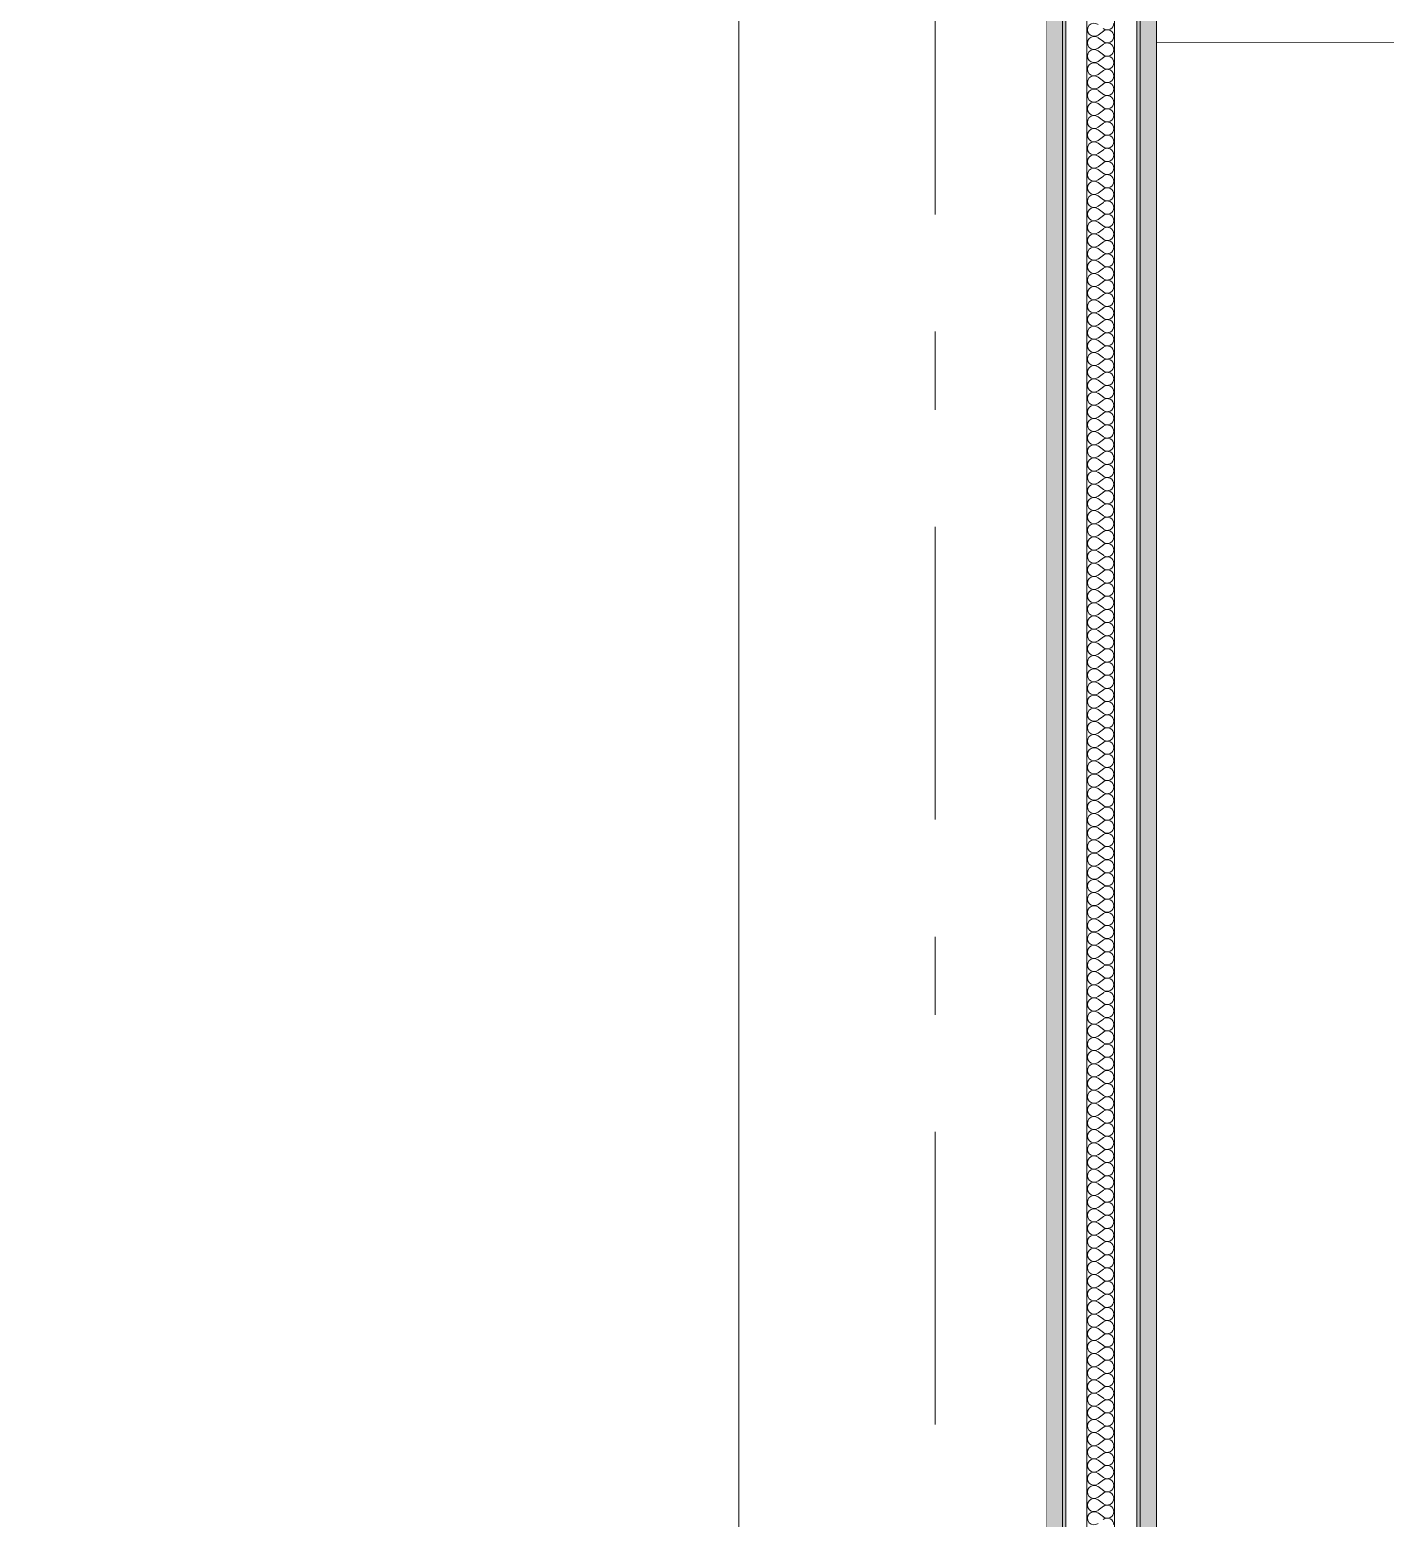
# Model space of a CAD drawing. Header units: millimetres. Extents: x -48147 to 1403542, y -455564 to 18123.
# Drawn here: x 1384228 to 1385453, y -444701 to -443356 of the extents above; entities that cross this region are included whole.
import ezdxf
from ezdxf.enums import TextEntityAlignment as Align

# ---------------------------------------------------------------- set-up
doc = ezdxf.new("R2010")
doc.units = ezdxf.units.MM
doc.header["$MEASUREMENT"] = 0
doc.linetypes.add('Double Dashed', pattern=[546.805537, 264.583325, -105.833328, 70.555556, -105.833328])
doc.linetypes.add('Wipeout_Contour', pattern=[1000, 0, -1000])
for name, color, linetype in [('A-25-M_Wall_Int', 7, 'Continuous'), ('New_A-15-MG_Structural_Grid_Phase_2', 7, 'Continuous'), ('New_A-25-M_Wall_Int', 7, 'Continuous')]:
    doc.layers.add(name, color=color, linetype=linetype)
for name, color, linetype, lineweight in [('A-25-M_Wall_Int_Pen_No__87', 8, 'Continuous', 20), ('New_A-25-M_Wall_Int_Pen_No__1', 7, 'Continuous', 13), ('New_A-25-M_Wall_Int_Pen_No__87', 8, 'Continuous', 20)]:
    doc.layers.add(name, color=color, linetype=linetype, lineweight=lineweight)
doc.layers.add('New_A-15-MG_Structural_Grid_Phase_2_Pen_No__222', color=7, linetype='Continuous', lineweight=13, true_color=0x65af33)
doc.layers.add('New_A-25-M_Wall_Int_Pen_No__107', color=7, linetype='Continuous', lineweight=15, true_color=0xa6a6a6)
doc.styles.add('GENERATED_STYLE_2', font='')
doc.styles.get('GENERATED_STYLE_2').set_extended_font_data('Swis721 BT')

# ---------------------------------------------------------------- blocks, each defined once
blk = doc.blocks.new('Section Elem_14_1', base_point=(1418663.2, -449992.5))
at = {"layer": 'New_A-25-M_Wall_Int_Pen_No__87', "linetype": 'Continuous'}
blk.add_line((1385246.3, -443367.5), (1385246.3, -445942.5), dxfattribs=at)
at = {"color": 254, "linetype": 'Wipeout_Contour', "lineweight": 0, "ltscale": 5798228.35443368}
blk.add_wipeout([(1374610.9, -442942.5), (1374610.9, -445942.5), (1384868.8, -445942.5), (1384868.8, -442942.5)], dxfattribs=at).dxf.layer = 'New_A-25-M_Wall_Int'
blk = doc.blocks.new('Section Elem_140_1', base_point=(1418663.2, -449992.5))
at = {"color": 254, "linetype": 'Wipeout_Contour', "lineweight": 0, "ltscale": 5822130.918712563}
blk.add_wipeout([(1387646.3, -442842.5), (1385246.3, -442842.5), (1385246.3, -443367.5), (1387646.3, -443367.5)], dxfattribs=at).dxf.layer = 'New_A-25-M_Wall_Int'
at = {"layer": 'New_A-25-M_Wall_Int_Pen_No__87', "linetype": 'Continuous'}
blk.add_line((1385246.3, -443367.5), (1387646.3, -443367.5), dxfattribs=at)
blk = doc.blocks.new('Section Elem_157_1', base_point=(1418663.2, -449992.5))
at = {"color": 254, "linetype": 'Wipeout_Contour', "lineweight": 0, "ltscale": 18933557.58686041}
blk.add_wipeout([(1385246.3, -445942.5), (1385488.3, -445942.5), (1385488.3, -443484.5), (1387298.3, -443484.5), (1387298.3, -445942.5), (1387646.3, -445942.5), (1387646.3, -445867.5), (1387630.3, -445867.5), (1387630.3, -443833.5), (1387630.3, -443767.5), (1387646.3, -443767.5), (1387646.3, -443367.5), (1385246.3, -443367.5)], dxfattribs=at).dxf.layer = 'New_A-25-M_Wall_Int'
blk = doc.blocks.new('*X246', base_point=(1418663.2, -449992.5))
at = {"layer": 'New_A-25-M_Wall_Int_Pen_No__107', "linetype": 'Continuous'}
for p, q in [((1385193.4, -443360.4), (1385198.2, -443356.8)), ((1385193.4, -443362.8), (1385198.2, -443366.3)), ((1385193.4, -443372.3), (1385198.2, -443368.7)), ((1385193.4, -443374.7), (1385198.2, -443378.2)), ((1385193.4, -443384.2), (1385198.2, -443380.6)), ((1385193.4, -443386.6), (1385198.2, -443390.1)), ((1385193.4, -443396.1), (1385198.2, -443392.5)), ((1385193.4, -443398.5), (1385198.2, -443402.1)), ((1385193.4, -443408), (1385198.2, -443404.4)), ((1385193.4, -443410.4), (1385198.2, -443414)), ((1385193.4, -443419.9), (1385198.2, -443416.3)), ((1385193.4, -443422.3), (1385198.2, -443425.9)), ((1385193.4, -443431.8), (1385198.2, -443428.2)), ((1385193.4, -443434.2), (1385198.2, -443437.8)), ((1385193.4, -443443.7), (1385198.2, -443440.1)), ((1385193.4, -443446.1), (1385198.2, -443449.7)), ((1385193.4, -443455.6), (1385198.2, -443452.1)), ((1385193.4, -443458), (1385198.2, -443461.6)), ((1385193.4, -443467.5), (1385198.2, -443464)), ((1385193.4, -443469.9), (1385198.2, -443473.5)), ((1385193.4, -443479.4), (1385198.2, -443475.9)), ((1385193.4, -443481.8), (1385198.2, -443485.4)), ((1385193.4, -443491.3), (1385198.2, -443487.8)), ((1385193.4, -443493.7), (1385198.2, -443497.3)), ((1385193.4, -443503.2), (1385198.2, -443499.7)), ((1385193.4, -443505.6), (1385198.2, -443509.2)), ((1385193.4, -443515.1), (1385198.2, -443511.6)), ((1385193.4, -443517.5), (1385198.2, -443521.1)), ((1385193.4, -443527.1), (1385198.2, -443523.5)), ((1385193.4, -443529.4), (1385198.2, -443533)), ((1385193.4, -443539), (1385198.2, -443535.4)), ((1385193.4, -443541.3), (1385198.2, -443544.9)), ((1385193.4, -443550.9), (1385198.2, -443547.3)), ((1385193.4, -443553.2), (1385198.2, -443556.8)), ((1385193.4, -443562.8), (1385198.2, -443559.2)), ((1385193.4, -443565.1), (1385198.2, -443568.7)), ((1385193.4, -443574.7), (1385198.2, -443571.1)), ((1385193.4, -443577.1), (1385198.2, -443580.6)), ((1385193.4, -443586.6), (1385198.2, -443583)), ((1385193.4, -443589), (1385198.2, -443592.5)), ((1385193.4, -443598.5), (1385198.2, -443594.9)), ((1385193.4, -443600.9), (1385198.2, -443604.4)), ((1385193.4, -443610.4), (1385198.2, -443606.8)), ((1385193.4, -443612.8), (1385198.2, -443616.3)), ((1385193.4, -443622.3), (1385198.2, -443618.7)), ((1385193.4, -443624.7), (1385198.2, -443628.2)), ((1385193.4, -443634.2), (1385198.2, -443630.6)), ((1385193.4, -443636.6), (1385198.2, -443640.1)), ((1385193.4, -443646.1), (1385198.2, -443642.5)), ((1385193.4, -443648.5), (1385198.2, -443652.1)), ((1385193.4, -443658), (1385198.2, -443654.4)), ((1385193.4, -443660.4), (1385198.2, -443664)), ((1385193.4, -443669.9), (1385198.2, -443666.3)), ((1385193.4, -443672.3), (1385198.2, -443675.9)), ((1385193.4, -443681.8), (1385198.2, -443678.2)), ((1385193.4, -443684.2), (1385198.2, -443687.8)), ((1385193.4, -443693.7), (1385198.2, -443690.1)), ((1385193.4, -443696.1), (1385198.2, -443699.7)), ((1385193.4, -443705.6), (1385198.2, -443702.1)), ((1385193.4, -443708), (1385198.2, -443711.6)), ((1385193.4, -443717.5), (1385198.2, -443714)), ((1385193.4, -443719.9), (1385198.2, -443723.5)), ((1385193.4, -443729.4), (1385198.2, -443725.9)), ((1385193.4, -443731.8), (1385198.2, -443735.4)), ((1385193.4, -443741.3), (1385198.2, -443737.8)), ((1385193.4, -443743.7), (1385198.2, -443747.3)), ((1385193.4, -443753.2), (1385198.2, -443749.7)), ((1385193.4, -443755.6), (1385198.2, -443759.2)), ((1385193.4, -443765.1), (1385198.2, -443761.6)), ((1385193.4, -443767.5), (1385198.2, -443771.1)), ((1385193.4, -443777.1), (1385198.2, -443773.5)), ((1385193.4, -443779.4), (1385198.2, -443783)), ((1385193.4, -443789), (1385198.2, -443785.4)), ((1385193.4, -443791.3), (1385198.2, -443794.9)), ((1385193.4, -443800.9), (1385198.2, -443797.3)), ((1385193.4, -443803.2), (1385198.2, -443806.8)), ((1385193.4, -443812.8), (1385198.2, -443809.2)), ((1385193.4, -443815.1), (1385198.2, -443818.7)), ((1385193.4, -443824.7), (1385198.2, -443821.1)), ((1385193.4, -443827.1), (1385198.2, -443830.6)), ((1385193.4, -443836.6), (1385198.2, -443833)), ((1385193.4, -443839), (1385198.2, -443842.5)), ((1385193.4, -443848.5), (1385198.2, -443844.9)), ((1385193.4, -443850.9), (1385198.2, -443854.4)), ((1385193.4, -443860.4), (1385198.2, -443856.8)), ((1385193.4, -443862.8), (1385198.2, -443866.3)), ((1385193.4, -443872.3), (1385198.2, -443868.7)), ((1385193.4, -443874.7), (1385198.2, -443878.2)), ((1385193.4, -443884.2), (1385198.2, -443880.6)), ((1385193.4, -443886.6), (1385198.2, -443890.1)), ((1385193.4, -443896.1), (1385198.2, -443892.5)), ((1385193.4, -443898.5), (1385198.2, -443902.1)), ((1385193.4, -443908), (1385198.2, -443904.4)), ((1385193.4, -443910.4), (1385198.2, -443914)), ((1385193.4, -443919.9), (1385198.2, -443916.3)), ((1385193.4, -443922.3), (1385198.2, -443925.9)), ((1385193.4, -443931.8), (1385198.2, -443928.2)), ((1385193.4, -443934.2), (1385198.2, -443937.8)), ((1385193.4, -443943.7), (1385198.2, -443940.1)), ((1385193.4, -443946.1), (1385198.2, -443949.7)), ((1385193.4, -443955.6), (1385198.2, -443952.1)), ((1385193.4, -443958), (1385198.2, -443961.6)), ((1385193.4, -443967.5), (1385198.2, -443964)), ((1385193.4, -443969.9), (1385198.2, -443973.5)), ((1385193.4, -443979.4), (1385198.2, -443975.9)), ((1385193.4, -443981.8), (1385198.2, -443985.4)), ((1385193.4, -443991.3), (1385198.2, -443987.8)), ((1385193.4, -443993.7), (1385198.2, -443997.3)), ((1385193.4, -444003.2), (1385198.2, -443999.7)), ((1385193.4, -444005.6), (1385198.2, -444009.2)), ((1385193.4, -444015.1), (1385198.2, -444011.6)), ((1385193.4, -444017.5), (1385198.2, -444021.1)), ((1385193.4, -444027.1), (1385198.2, -444023.5)), ((1385193.4, -444029.4), (1385198.2, -444033)), ((1385193.4, -444039), (1385198.2, -444035.4)), ((1385193.4, -444041.3), (1385198.2, -444044.9)), ((1385193.4, -444050.9), (1385198.2, -444047.3)), ((1385193.4, -444053.2), (1385198.2, -444056.8)), ((1385193.4, -444062.8), (1385198.2, -444059.2)), ((1385193.4, -444065.1), (1385198.2, -444068.7)), ((1385193.4, -444074.7), (1385198.2, -444071.1)), ((1385193.4, -444077.1), (1385198.2, -444080.6)), ((1385193.4, -444086.6), (1385198.2, -444083)), ((1385193.4, -444089), (1385198.2, -444092.5)), ((1385193.4, -444098.5), (1385198.2, -444094.9)), ((1385193.4, -444100.9), (1385198.2, -444104.4)), ((1385193.4, -444110.4), (1385198.2, -444106.8)), ((1385193.4, -444112.8), (1385198.2, -444116.3)), ((1385193.4, -444122.3), (1385198.2, -444118.7)), ((1385193.4, -444124.7), (1385198.2, -444128.2)), ((1385193.4, -444134.2), (1385198.2, -444130.6)), ((1385193.4, -444136.6), (1385198.2, -444140.1)), ((1385193.4, -444146.1), (1385198.2, -444142.5)), ((1385193.4, -444148.5), (1385198.2, -444152.1)), ((1385193.4, -444158), (1385198.2, -444154.4)), ((1385193.4, -444160.4), (1385198.2, -444164)), ((1385193.4, -444169.9), (1385198.2, -444166.3)), ((1385193.4, -444172.3), (1385198.2, -444175.9)), ((1385193.4, -444181.8), (1385198.2, -444178.2)), ((1385193.4, -444184.2), (1385198.2, -444187.8)), ((1385193.4, -444193.7), (1385198.2, -444190.1)), ((1385193.4, -444196.1), (1385198.2, -444199.7)), ((1385193.4, -444205.6), (1385198.2, -444202.1)), ((1385193.4, -444208), (1385198.2, -444211.6)), ((1385193.4, -444217.5), (1385198.2, -444214)), ((1385193.4, -444219.9), (1385198.2, -444223.5)), ((1385193.4, -444229.4), (1385198.2, -444225.9)), ((1385193.4, -444231.8), (1385198.2, -444235.4)), ((1385193.4, -444241.3), (1385198.2, -444237.8)), ((1385193.4, -444243.7), (1385198.2, -444247.3)), ((1385193.4, -444253.2), (1385198.2, -444249.7)), ((1385193.4, -444255.6), (1385198.2, -444259.2)), ((1385193.4, -444265.1), (1385198.2, -444261.6)), ((1385193.4, -444267.5), (1385198.2, -444271.1)), ((1385193.4, -444277.1), (1385198.2, -444273.5)), ((1385193.4, -444279.4), (1385198.2, -444283)), ((1385193.4, -444289), (1385198.2, -444285.4)), ((1385193.4, -444291.3), (1385198.2, -444294.9)), ((1385193.4, -444300.9), (1385198.2, -444297.3)), ((1385193.4, -444303.2), (1385198.2, -444306.8)), ((1385193.4, -444312.8), (1385198.2, -444309.2)), ((1385193.4, -444315.1), (1385198.2, -444318.7)), ((1385193.4, -444324.7), (1385198.2, -444321.1)), ((1385193.4, -444327.1), (1385198.2, -444330.6)), ((1385193.4, -444336.6), (1385198.2, -444333)), ((1385193.4, -444339), (1385198.2, -444342.5)), ((1385193.4, -444348.5), (1385198.2, -444344.9)), ((1385193.4, -444350.9), (1385198.2, -444354.4)), ((1385193.4, -444360.4), (1385198.2, -444356.8)), ((1385193.4, -444362.8), (1385198.2, -444366.3)), ((1385193.4, -444372.3), (1385198.2, -444368.7)), ((1385193.4, -444374.7), (1385198.2, -444378.2)), ((1385193.4, -444384.2), (1385198.2, -444380.6)), ((1385193.4, -444386.6), (1385198.2, -444390.1)), ((1385193.4, -444396.1), (1385198.2, -444392.5)), ((1385193.4, -444398.5), (1385198.2, -444402.1)), ((1385193.4, -444408), (1385198.2, -444404.4)), ((1385193.4, -444410.4), (1385198.2, -444414)), ((1385193.4, -444419.9), (1385198.2, -444416.3)), ((1385193.4, -444422.3), (1385198.2, -444425.9)), ((1385193.4, -444431.8), (1385198.2, -444428.2)), ((1385193.4, -444434.2), (1385198.2, -444437.8)), ((1385193.4, -444443.7), (1385198.2, -444440.1)), ((1385193.4, -444446.1), (1385198.2, -444449.7)), ((1385193.4, -444455.6), (1385198.2, -444452.1)), ((1385193.4, -444458), (1385198.2, -444461.6)), ((1385193.4, -444467.5), (1385198.2, -444464)), ((1385193.4, -444469.9), (1385198.2, -444473.5)), ((1385193.4, -444479.4), (1385198.2, -444475.9)), ((1385193.4, -444481.8), (1385198.2, -444485.4)), ((1385193.4, -444491.3), (1385198.2, -444487.8)), ((1385193.4, -444493.7), (1385198.2, -444497.3)), ((1385193.4, -444503.2), (1385198.2, -444499.7)), ((1385193.4, -444505.6), (1385198.2, -444509.2)), ((1385193.4, -444515.1), (1385198.2, -444511.6)), ((1385193.4, -444517.5), (1385198.2, -444521.1)), ((1385193.4, -444527.1), (1385198.2, -444523.5)), ((1385193.4, -444529.4), (1385198.2, -444533)), ((1385193.4, -444539), (1385198.2, -444535.4)), ((1385193.4, -444541.3), (1385198.2, -444544.9)), ((1385193.4, -444550.9), (1385198.2, -444547.3)), ((1385193.4, -444553.2), (1385198.2, -444556.8)), ((1385193.4, -444562.8), (1385198.2, -444559.2)), ((1385193.4, -444565.1), (1385198.2, -444568.7)), ((1385193.4, -444574.7), (1385198.2, -444571.1)), ((1385193.4, -444577.1), (1385198.2, -444580.6)), ((1385193.4, -444586.6), (1385198.2, -444583)), ((1385193.4, -444589), (1385198.2, -444592.5)), ((1385193.4, -444598.5), (1385198.2, -444594.9)), ((1385193.4, -444600.9), (1385198.2, -444604.4)), ((1385193.4, -444610.4), (1385198.2, -444606.8)), ((1385193.4, -444612.8), (1385198.2, -444616.3)), ((1385193.4, -444622.3), (1385198.2, -444618.7)), ((1385193.4, -444624.7), (1385198.2, -444628.2)), ((1385193.4, -444634.2), (1385198.2, -444630.6)), ((1385193.4, -444636.6), (1385198.2, -444640.1)), ((1385193.4, -444646.1), (1385198.2, -444642.5)), ((1385193.4, -444648.5), (1385198.2, -444652.1)), ((1385193.4, -444658), (1385198.2, -444654.4)), ((1385193.4, -444660.4), (1385198.2, -444664)), ((1385193.4, -444669.9), (1385198.2, -444666.3)), ((1385193.4, -444672.3), (1385198.2, -444675.9)), ((1385193.4, -444681.8), (1385198.2, -444678.2)), ((1385193.4, -444684.2), (1385198.2, -444687.8)), ((1385193.4, -444693.7), (1385198.2, -444690.1)), ((1385193.4, -444696.1), (1385198.2, -444699.7))]:
    blk.add_line(p, q, dxfattribs=at)
for centre, start, end in [((1385189.8, -443355.6), 53.1301, 306.8699), ((1385201.7, -443349.7), 233.1301, 0), ((1385189.8, -443367.5), 53.1301, 306.8699), ((1385201.7, -443361.6), 0, 126.8699), ((1385201.7, -443361.6), 233.1301, 0), ((1385189.8, -443379.4), 53.1301, 306.8699), ((1385201.7, -443373.5), 0, 126.8699), ((1385201.7, -443373.5), 233.1301, 0), ((1385189.8, -443391.3), 53.1301, 306.8699), ((1385201.7, -443385.4), 0, 126.8699), ((1385201.7, -443385.4), 233.1301, 0), ((1385189.8, -443403.2), 53.1301, 306.8699), ((1385201.7, -443397.3), 0, 126.8699), ((1385201.7, -443397.3), 233.1301, 0), ((1385201.7, -443409.2), 0, 126.8699), ((1385189.8, -443415.1), 53.1301, 306.8699), ((1385201.7, -443409.2), 233.1301, 0), ((1385201.7, -443421.1), 0, 126.8699), ((1385189.8, -443427.1), 53.1301, 306.8699), ((1385201.7, -443421.1), 233.1301, 0), ((1385201.7, -443433), 0, 126.8699), ((1385189.8, -443439), 53.1301, 306.8699), ((1385201.7, -443433), 233.1301, 0), ((1385201.7, -443444.9), 0, 126.8699), ((1385189.8, -443450.9), 53.1301, 306.8699), ((1385189.8, -443462.8), 53.1301, 306.8699), ((1385201.7, -443444.9), 233.1301, 0), ((1385201.7, -443456.8), 0, 126.8699), ((1385201.7, -443456.8), 233.1301, 0), ((1385189.8, -443474.7), 53.1301, 306.8699), ((1385201.7, -443468.7), 0, 126.8699), ((1385201.7, -443468.7), 233.1301, 0), ((1385189.8, -443486.6), 53.1301, 306.8699), ((1385201.7, -443480.6), 0, 126.8699), ((1385201.7, -443480.6), 233.1301, 0), ((1385189.8, -443498.5), 53.1301, 306.8699), ((1385201.7, -443492.5), 0, 126.8699), ((1385201.7, -443492.5), 233.1301, 0), ((1385189.8, -443510.4), 53.1301, 306.8699), ((1385201.7, -443504.4), 0, 126.8699), ((1385201.7, -443504.4), 233.1301, 0), ((1385201.7, -443516.3), 0, 126.8699), ((1385189.8, -443522.3), 53.1301, 306.8699), ((1385201.7, -443516.3), 233.1301, 0), ((1385201.7, -443528.2), 0, 126.8699), ((1385189.8, -443534.2), 53.1301, 306.8699), ((1385201.7, -443528.2), 233.1301, 0), ((1385201.7, -443540.1), 0, 126.8699), ((1385189.8, -443546.1), 53.1301, 306.8699), ((1385201.7, -443540.1), 233.1301, 0), ((1385201.7, -443552.1), 0, 126.8699), ((1385189.8, -443558), 53.1301, 306.8699), ((1385189.8, -443569.9), 53.1301, 306.8699), ((1385201.7, -443552.1), 233.1301, 0), ((1385201.7, -443564), 0, 126.8699), ((1385201.7, -443564), 233.1301, 0), ((1385189.8, -443581.8), 53.1301, 306.8699), ((1385201.7, -443575.9), 0, 126.8699), ((1385201.7, -443575.9), 233.1301, 0), ((1385189.8, -443593.7), 53.1301, 306.8699), ((1385201.7, -443587.8), 0, 126.8699), ((1385201.7, -443587.8), 233.1301, 0), ((1385189.8, -443605.6), 53.1301, 306.8699), ((1385201.7, -443599.7), 0, 126.8699), ((1385201.7, -443599.7), 233.1301, 0), ((1385201.7, -443611.6), 0, 126.8699), ((1385189.8, -443617.5), 53.1301, 306.8699), ((1385201.7, -443611.6), 233.1301, 0), ((1385201.7, -443623.5), 0, 126.8699), ((1385189.8, -443629.4), 53.1301, 306.8699), ((1385201.7, -443623.5), 233.1301, 0), ((1385201.7, -443635.4), 0, 126.8699), ((1385189.8, -443641.3), 53.1301, 306.8699), ((1385201.7, -443635.4), 233.1301, 0), ((1385201.7, -443647.3), 0, 126.8699), ((1385189.8, -443653.2), 53.1301, 306.8699), ((1385189.8, -443665.1), 53.1301, 306.8699), ((1385201.7, -443647.3), 233.1301, 0), ((1385201.7, -443659.2), 0, 126.8699), ((1385201.7, -443659.2), 233.1301, 0), ((1385189.8, -443677.1), 53.1301, 306.8699), ((1385201.7, -443671.1), 0, 126.8699), ((1385201.7, -443671.1), 233.1301, 0), ((1385189.8, -443689), 53.1301, 306.8699), ((1385201.7, -443683), 0, 126.8699), ((1385201.7, -443683), 233.1301, 0), ((1385189.8, -443700.9), 53.1301, 306.8699), ((1385201.7, -443694.9), 0, 126.8699), ((1385201.7, -443694.9), 233.1301, 0), ((1385189.8, -443712.8), 53.1301, 306.8699), ((1385201.7, -443706.8), 0, 126.8699), ((1385201.7, -443706.8), 233.1301, 0), ((1385201.7, -443718.7), 0, 126.8699), ((1385189.8, -443724.7), 53.1301, 306.8699), ((1385201.7, -443718.7), 233.1301, 0), ((1385201.7, -443730.6), 0, 126.8699), ((1385189.8, -443736.6), 53.1301, 306.8699), ((1385201.7, -443730.6), 233.1301, 0), ((1385201.7, -443742.5), 0, 126.8699), ((1385189.8, -443748.5), 53.1301, 306.8699), ((1385201.7, -443742.5), 233.1301, 0), ((1385201.7, -443754.4), 0, 126.8699), ((1385189.8, -443760.4), 53.1301, 306.8699), ((1385189.8, -443772.3), 53.1301, 306.8699), ((1385201.7, -443754.4), 233.1301, 0), ((1385201.7, -443766.3), 0, 126.8699), ((1385201.7, -443766.3), 233.1301, 0), ((1385189.8, -443784.2), 53.1301, 306.8699), ((1385201.7, -443778.2), 0, 126.8699), ((1385201.7, -443778.2), 233.1301, 0), ((1385189.8, -443796.1), 53.1301, 306.8699), ((1385201.7, -443790.1), 0, 126.8699), ((1385201.7, -443790.1), 233.1301, 0), ((1385189.8, -443808), 53.1301, 306.8699), ((1385201.7, -443802.1), 0, 126.8699), ((1385201.7, -443802.1), 233.1301, 0), ((1385189.8, -443819.9), 53.1301, 306.8699), ((1385201.7, -443814), 0, 126.8699), ((1385201.7, -443814), 233.1301, 0), ((1385201.7, -443825.9), 0, 126.8699), ((1385189.8, -443831.8), 53.1301, 306.8699), ((1385201.7, -443825.9), 233.1301, 0), ((1385201.7, -443837.8), 0, 126.8699), ((1385189.8, -443843.7), 53.1301, 306.8699), ((1385201.7, -443837.8), 233.1301, 0), ((1385201.7, -443849.7), 0, 126.8699), ((1385189.8, -443855.6), 53.1301, 306.8699), ((1385201.7, -443849.7), 233.1301, 0), ((1385201.7, -443861.6), 0, 126.8699), ((1385189.8, -443867.5), 53.1301, 306.8699), ((1385189.8, -443879.4), 53.1301, 306.8699), ((1385201.7, -443861.6), 233.1301, 0), ((1385201.7, -443873.5), 0, 126.8699), ((1385201.7, -443873.5), 233.1301, 0), ((1385189.8, -443891.3), 53.1301, 306.8699), ((1385201.7, -443885.4), 0, 126.8699), ((1385201.7, -443885.4), 233.1301, 0), ((1385189.8, -443903.2), 53.1301, 306.8699), ((1385201.7, -443897.3), 0, 126.8699), ((1385201.7, -443897.3), 233.1301, 0), ((1385189.8, -443915.1), 53.1301, 306.8699), ((1385201.7, -443909.2), 0, 126.8699), ((1385201.7, -443909.2), 233.1301, 0), ((1385189.8, -443927.1), 53.1301, 306.8699), ((1385201.7, -443921.1), 0, 126.8699), ((1385201.7, -443921.1), 233.1301, 0), ((1385201.7, -443933), 0, 126.8699), ((1385189.8, -443939), 53.1301, 306.8699), ((1385201.7, -443933), 233.1301, 0), ((1385201.7, -443944.9), 0, 126.8699), ((1385189.8, -443950.9), 53.1301, 306.8699), ((1385201.7, -443944.9), 233.1301, 0), ((1385201.7, -443956.8), 0, 126.8699), ((1385189.8, -443962.8), 53.1301, 306.8699), ((1385189.8, -443974.7), 53.1301, 306.8699), ((1385201.7, -443956.8), 233.1301, 0), ((1385201.7, -443968.7), 0, 126.8699), ((1385201.7, -443968.7), 233.1301, 0), ((1385189.8, -443986.6), 53.1301, 306.8699), ((1385201.7, -443980.6), 0, 126.8699), ((1385201.7, -443980.6), 233.1301, 0), ((1385189.8, -443998.5), 53.1301, 306.8699), ((1385201.7, -443992.5), 0, 126.8699), ((1385201.7, -443992.5), 233.1301, 0), ((1385189.8, -444010.4), 53.1301, 306.8699), ((1385201.7, -444004.4), 0, 126.8699), ((1385201.7, -444004.4), 233.1301, 0), ((1385189.8, -444022.3), 53.1301, 306.8699), ((1385201.7, -444016.3), 0, 126.8699), ((1385201.7, -444016.3), 233.1301, 0), ((1385201.7, -444028.2), 0, 126.8699), ((1385189.8, -444034.2), 53.1301, 306.8699), ((1385201.7, -444028.2), 233.1301, 0), ((1385201.7, -444040.1), 0, 126.8699), ((1385189.8, -444046.1), 53.1301, 306.8699), ((1385201.7, -444040.1), 233.1301, 0), ((1385201.7, -444052.1), 0, 126.8699), ((1385189.8, -444058), 53.1301, 306.8699), ((1385201.7, -444052.1), 233.1301, 0), ((1385201.7, -444064), 0, 126.8699), ((1385189.8, -444069.9), 53.1301, 306.8699), ((1385189.8, -444081.8), 53.1301, 306.8699), ((1385201.7, -444064), 233.1301, 0), ((1385201.7, -444075.9), 0, 126.8699), ((1385201.7, -444075.9), 233.1301, 0), ((1385189.8, -444093.7), 53.1301, 306.8699), ((1385201.7, -444087.8), 0, 126.8699), ((1385201.7, -444087.8), 233.1301, 0), ((1385189.8, -444105.6), 53.1301, 306.8699), ((1385201.7, -444099.7), 0, 126.8699), ((1385201.7, -444099.7), 233.1301, 0), ((1385189.8, -444117.5), 53.1301, 306.8699), ((1385201.7, -444111.6), 0, 126.8699), ((1385201.7, -444111.6), 233.1301, 0), ((1385189.8, -444129.4), 53.1301, 306.8699), ((1385201.7, -444123.5), 0, 126.8699), ((1385201.7, -444123.5), 233.1301, 0), ((1385201.7, -444135.4), 0, 126.8699), ((1385189.8, -444141.3), 53.1301, 306.8699), ((1385201.7, -444135.4), 233.1301, 0), ((1385201.7, -444147.3), 0, 126.8699), ((1385189.8, -444153.2), 53.1301, 306.8699), ((1385201.7, -444147.3), 233.1301, 0), ((1385201.7, -444159.2), 0, 126.8699), ((1385189.8, -444165.1), 53.1301, 306.8699), ((1385201.7, -444159.2), 233.1301, 0), ((1385201.7, -444171.1), 0, 126.8699), ((1385189.8, -444177.1), 53.1301, 306.8699), ((1385189.8, -444189), 53.1301, 306.8699), ((1385201.7, -444171.1), 233.1301, 0), ((1385201.7, -444183), 0, 126.8699), ((1385201.7, -444183), 233.1301, 0), ((1385189.8, -444200.9), 53.1301, 306.8699), ((1385201.7, -444194.9), 0, 126.8699), ((1385201.7, -444194.9), 233.1301, 0), ((1385189.8, -444212.8), 53.1301, 306.8699), ((1385201.7, -444206.8), 0, 126.8699), ((1385201.7, -444206.8), 233.1301, 0), ((1385189.8, -444224.7), 53.1301, 306.8699), ((1385201.7, -444218.7), 0, 126.8699), ((1385201.7, -444218.7), 233.1301, 0), ((1385189.8, -444236.6), 53.1301, 306.8699), ((1385201.7, -444230.6), 0, 126.8699), ((1385201.7, -444230.6), 233.1301, 0), ((1385201.7, -444242.5), 0, 126.8699), ((1385189.8, -444248.5), 53.1301, 306.8699), ((1385201.7, -444242.5), 233.1301, 0), ((1385201.7, -444254.4), 0, 126.8699), ((1385189.8, -444260.4), 53.1301, 306.8699), ((1385201.7, -444254.4), 233.1301, 0), ((1385201.7, -444266.3), 0, 126.8699), ((1385189.8, -444272.3), 53.1301, 306.8699), ((1385189.8, -444284.2), 53.1301, 306.8699), ((1385201.7, -444266.3), 233.1301, 0), ((1385201.7, -444278.2), 0, 126.8699), ((1385201.7, -444278.2), 233.1301, 0), ((1385189.8, -444296.1), 53.1301, 306.8699), ((1385201.7, -444290.1), 0, 126.8699), ((1385201.7, -444290.1), 233.1301, 0), ((1385189.8, -444308), 53.1301, 306.8699), ((1385201.7, -444302.1), 0, 126.8699), ((1385201.7, -444302.1), 233.1301, 0), ((1385189.8, -444319.9), 53.1301, 306.8699), ((1385201.7, -444314), 0, 126.8699), ((1385201.7, -444314), 233.1301, 0), ((1385189.8, -444331.8), 53.1301, 306.8699), ((1385201.7, -444325.9), 0, 126.8699), ((1385201.7, -444325.9), 233.1301, 0), ((1385201.7, -444337.8), 0, 126.8699), ((1385189.8, -444343.7), 53.1301, 306.8699), ((1385201.7, -444337.8), 233.1301, 0), ((1385201.7, -444349.7), 0, 126.8699), ((1385189.8, -444355.6), 53.1301, 306.8699), ((1385201.7, -444349.7), 233.1301, 0), ((1385201.7, -444361.6), 0, 126.8699), ((1385189.8, -444367.5), 53.1301, 306.8699), ((1385201.7, -444361.6), 233.1301, 0), ((1385201.7, -444373.5), 0, 126.8699), ((1385189.8, -444379.4), 53.1301, 306.8699), ((1385189.8, -444391.3), 53.1301, 306.8699), ((1385201.7, -444373.5), 233.1301, 0), ((1385201.7, -444385.4), 0, 126.8699), ((1385201.7, -444385.4), 233.1301, 0), ((1385189.8, -444403.2), 53.1301, 306.8699), ((1385201.7, -444397.3), 0, 126.8699), ((1385201.7, -444397.3), 233.1301, 0), ((1385189.8, -444415.1), 53.1301, 306.8699), ((1385201.7, -444409.2), 0, 126.8699), ((1385201.7, -444409.2), 233.1301, 0), ((1385189.8, -444427.1), 53.1301, 306.8699), ((1385201.7, -444421.1), 0, 126.8699), ((1385201.7, -444421.1), 233.1301, 0), ((1385189.8, -444439), 53.1301, 306.8699), ((1385201.7, -444433), 0, 126.8699), ((1385201.7, -444433), 233.1301, 0), ((1385201.7, -444444.9), 0, 126.8699), ((1385189.8, -444450.9), 53.1301, 306.8699), ((1385201.7, -444444.9), 233.1301, 0), ((1385201.7, -444456.8), 0, 126.8699), ((1385189.8, -444462.8), 53.1301, 306.8699), ((1385201.7, -444456.8), 233.1301, 0), ((1385201.7, -444468.7), 0, 126.8699), ((1385189.8, -444474.7), 53.1301, 306.8699), ((1385201.7, -444468.7), 233.1301, 0), ((1385201.7, -444480.6), 0, 126.8699), ((1385189.8, -444486.6), 53.1301, 306.8699), ((1385189.8, -444498.5), 53.1301, 306.8699), ((1385201.7, -444480.6), 233.1301, 0), ((1385201.7, -444492.5), 0, 126.8699), ((1385201.7, -444492.5), 233.1301, 0), ((1385189.8, -444510.4), 53.1301, 306.8699), ((1385201.7, -444504.4), 0, 126.8699), ((1385201.7, -444504.4), 233.1301, 0), ((1385189.8, -444522.3), 53.1301, 306.8699), ((1385201.7, -444516.3), 0, 126.8699), ((1385201.7, -444516.3), 233.1301, 0), ((1385189.8, -444534.2), 53.1301, 306.8699), ((1385201.7, -444528.2), 0, 126.8699), ((1385201.7, -444528.2), 233.1301, 0), ((1385189.8, -444546.1), 53.1301, 306.8699), ((1385201.7, -444540.1), 0, 126.8699), ((1385201.7, -444540.1), 233.1301, 0), ((1385201.7, -444552.1), 0, 126.8699), ((1385189.8, -444558), 53.1301, 306.8699), ((1385201.7, -444552.1), 233.1301, 0), ((1385201.7, -444564), 0, 126.8699), ((1385189.8, -444569.9), 53.1301, 306.8699), ((1385201.7, -444564), 233.1301, 0), ((1385201.7, -444575.9), 0, 126.8699), ((1385189.8, -444581.8), 53.1301, 306.8699), ((1385201.7, -444575.9), 233.1301, 0), ((1385201.7, -444587.8), 0, 126.8699), ((1385189.8, -444593.7), 53.1301, 306.8699), ((1385189.8, -444605.6), 53.1301, 306.8699), ((1385201.7, -444587.8), 233.1301, 0), ((1385201.7, -444599.7), 0, 126.8699), ((1385201.7, -444599.7), 233.1301, 0), ((1385189.8, -444617.5), 53.1301, 306.8699), ((1385201.7, -444611.6), 0, 126.8699), ((1385201.7, -444611.6), 233.1301, 0), ((1385189.8, -444629.4), 53.1301, 306.8699), ((1385201.7, -444623.5), 0, 126.8699), ((1385201.7, -444623.5), 233.1301, 0), ((1385189.8, -444641.3), 53.1301, 306.8699), ((1385201.7, -444635.4), 0, 126.8699), ((1385201.7, -444635.4), 233.1301, 0), ((1385201.7, -444647.3), 0, 126.8699), ((1385189.8, -444653.2), 53.1301, 306.8699), ((1385201.7, -444647.3), 233.1301, 0), ((1385201.7, -444659.2), 0, 126.8699), ((1385189.8, -444665.1), 53.1301, 306.8699), ((1385201.7, -444659.2), 233.1301, 0), ((1385201.7, -444671.1), 0, 126.8699), ((1385189.8, -444677.1), 53.1301, 306.8699), ((1385201.7, -444671.1), 233.1301, 0), ((1385201.7, -444683), 0, 126.8699), ((1385189.8, -444689), 53.1301, 306.8699), ((1385189.8, -444700.9), 53.1301, 306.8699), ((1385201.7, -444683), 233.1301, 0), ((1385201.7, -444694.9), 0, 126.8699), ((1385201.7, -444694.9), 233.1301, 0), ((1385201.7, -444706.8), 0, 126.8699)]:
    blk.add_arc(centre, 5.95, start, end, dxfattribs=at)
blk = doc.blocks.new('Section Elem_208_1', base_point=(1418663.2, -449992.5))
at = {"layer": 'New_A-25-M_Wall_Int_Pen_No__107', "linetype": 'Continuous', "lineweight": 0, "true_color": 0x535353}
blk.add_hatch(color=251, dxfattribs=at).paths.add_polyline_path([(1385231.3, -442342.5), (1385228.3, -442342.5), (1385228.3, -446242.5), (1385231.3, -446242.5)])
at = {"layer": 'New_A-25-M_Wall_Int_Pen_No__107', "linetype": 'Continuous'}
blk.add_hatch(color=256, dxfattribs=at).paths.add_polyline_path([(1385246.3, -446242.5), (1385246.3, -442342.5), (1385231.3, -442342.5), (1385231.3, -446242.5)])
at = {"layer": 'New_A-25-M_Wall_Int_Pen_No__1', "linetype": 'Continuous'}
for p, q in [((1385146.3, -442342.5), (1385146.3, -445942.5)), ((1385246.3, -442842.5), (1385246.3, -445942.5))]:
    blk.add_line(p, q, dxfattribs=at)
at = {"color": 254, "linetype": 'Wipeout_Contour', "lineweight": 0, "ltscale": 5818905.683789385}
blk.add_wipeout([(1385228.3, -442342.5), (1385208.3, -442342.5), (1385208.3, -446242.5), (1385228.3, -446242.5)], dxfattribs=at).dxf.layer = 'New_A-25-M_Wall_Int'
at = {"layer": 'New_A-25-M_Wall_Int_Pen_No__1', "linetype": 'Continuous'}
for p, q in [((1385228.3, -442342.5), (1385228.3, -446242.5)), ((1385231.3, -442342.5), (1385231.3, -446242.5))]:
    blk.add_line(p, q, dxfattribs=at)
at = {"color": 254, "linetype": 'Wipeout_Contour', "lineweight": 0, "ltscale": 5818819.984129892}
blk.add_wipeout([(1385208.3, -442342.5), (1385183.3, -442342.5), (1385183.3, -446242.5), (1385208.3, -446242.5)], dxfattribs=at).dxf.layer = 'New_A-25-M_Wall_Int'
at = {"layer": 'New_A-25-M_Wall_Int_Pen_No__1', "linetype": 'Continuous'}
blk.add_line((1385208.3, -442342.5), (1385208.3, -446242.5), dxfattribs=at)
at = {"layer": 'New_A-25-M_Wall_Int'}
blk.add_blockref('*X246', (1418663.2, -449992.5), dxfattribs=at)
at = {"color": 254, "linetype": 'Wipeout_Contour', "lineweight": 0, "ltscale": 5818736.189015135}
blk.add_wipeout([(1385183.3, -442342.5), (1385164.3, -442342.5), (1385164.3, -446242.5), (1385183.3, -446242.5)], dxfattribs=at).dxf.layer = 'New_A-25-M_Wall_Int'
at = {"layer": 'New_A-25-M_Wall_Int_Pen_No__107', "linetype": 'Continuous'}
blk.add_hatch(color=256, dxfattribs=at).paths.add_polyline_path([(1385161.3, -442342.5), (1385146.3, -442342.5), (1385146.3, -446242.5), (1385161.3, -446242.5)])
at = {"layer": 'New_A-25-M_Wall_Int_Pen_No__107', "linetype": 'Continuous', "lineweight": 0, "true_color": 0x535353}
blk.add_hatch(color=251, dxfattribs=at).paths.add_polyline_path([(1385164.3, -442342.5), (1385161.3, -442342.5), (1385161.3, -446242.5), (1385164.3, -446242.5)])
at = {"layer": 'New_A-25-M_Wall_Int_Pen_No__1', "linetype": 'Continuous'}
for p, q in [((1385161.3, -442342.5), (1385161.3, -446242.5)), ((1385164.3, -442342.5), (1385164.3, -446242.5)), ((1385183.3, -442342.5), (1385183.3, -446242.5))]:
    blk.add_line(p, q, dxfattribs=at)
blk = doc.blocks.new('Section Elem_230_1', base_point=(1418663.2, -449992.5))
at = {"color": 254, "linetype": 'Wipeout_Contour', "lineweight": 0, "ltscale": 5817784.484865917}
blk.add_wipeout([(1384883.8, -442942.5), (1384868.8, -442942.5), (1384868.8, -445942.5), (1384883.8, -445942.5)], dxfattribs=at).dxf.layer = 'A-25-M_Wall_Int'
at = {"layer": 'A-25-M_Wall_Int_Pen_No__87', "linetype": 'Continuous'}
blk.add_line((1384868.8, -445942.5), (1384868.8, -442942.5), dxfattribs=at)
blk = doc.blocks.new('Section Elem_231_1', base_point=(1418663.2, -449992.5))
at = {"color": 254, "linetype": 'Wipeout_Contour', "lineweight": 0, "ltscale": 49439248.21669516}
blk.add_wipeout([(1384883.8, -442942.5), (1384883.8, -445942.5), (1385146.3, -445942.5), (1385146.3, -442342.5), (1385123.6, -442342.5), (1385123.6, -442357.5), (1385061.4, -442357.5), (1385054.1, -442360.5), (1385051.2, -442367.7), (1385051.2, -442775.3), (1385054.1, -442782.5), (1385061.4, -442785.5), (1385123.6, -442785.5), (1385123.6, -442800.5), (1384969.8, -442800.5), (1384969.8, -442785.5), (1385032, -442785.5), (1385039.2, -442782.5), (1385042.2, -442775.3), (1385042.2, -442672.5), (1385042.1, -442672.5), (1385042.1, -442472.5), (1385042.2, -442472.5), (1385042.2, -442367.7), (1385039.2, -442360.5), (1385032, -442357.5), (1384969.8, -442357.5), (1384969.8, -442342.5), (1384919.5, -442342.5), (1384919.5, -442797.1), (1384883.8, -442797.1), (1384883.8, -442917.5), (1385145.5, -442917.5), (1385145.5, -442942.5)], dxfattribs=at).dxf.layer = 'A-25-M_Wall_Int'
blk = doc.blocks.new('Standard grid marker[1]_1', base_point=(1385046.3, -428587.9))
at = {"layer": 'New_A-15-MG_Structural_Grid_Phase_2_Pen_No__222', "linetype": 'Double Dashed'}
blk.add_line((1385046.3, -429587.9), (1385046.3, -452992.5), dxfattribs=at)
at = {"layer": 'New_A-15-MG_Structural_Grid_Phase_2_Pen_No__222', "style": 'GENERATED_STYLE_2'}
for tag, p in [('AC_MarkerText_1_0', (1385046.3, -428316.2)), ('AC_MarkerText_1_1', (1385046.3, -454220.8))]:
    blk.add_attdef(tag, text='', height=175, rotation=360, dxfattribs=at).set_placement(p, align=Align.MIDDLE_CENTER)

msp = doc.modelspace()

# ---------------------------------------------------------------- block references
at = {"layer": 'New_A-25-M_Wall_Int'}
msp.add_blockref('Section Elem_14_1', (1418663.2, -449992.5), dxfattribs=at)

# ---------------------------------------------------------------- next in the draw order: block references
at = {"layer": 'A-25-M_Wall_Int'}
msp.add_blockref('Section Elem_230_1', (1418663.2, -449992.5), dxfattribs=at)
at = {"layer": 'New_A-25-M_Wall_Int'}
msp.add_blockref('Section Elem_140_1', (1418663.2, -449992.5), dxfattribs=at)

# ---------------------------------------------------------------- next in the draw order: block references
msp.add_blockref('Section Elem_157_1', (1418663.2, -449992.5), dxfattribs=at)

# ---------------------------------------------------------------- next in the draw order: block references
msp.add_blockref('Section Elem_208_1', (1418663.2, -449992.5), dxfattribs=at)

# ---------------------------------------------------------------- next in the draw order: block references
at = {"layer": 'A-25-M_Wall_Int'}
msp.add_blockref('Section Elem_231_1', (1418663.2, -449992.5), dxfattribs=at)

# ---------------------------------------------------------------- next in the draw order: block references
at = {"layer": 'New_A-15-MG_Structural_Grid_Phase_2', "color": 8, "linetype": 'Continuous', "lineweight": 15}
msp.add_blockref('Standard grid marker[1]_1', (1385046.3, -428587.9), dxfattribs=at)

doc.saveas('drawing.dxf')
